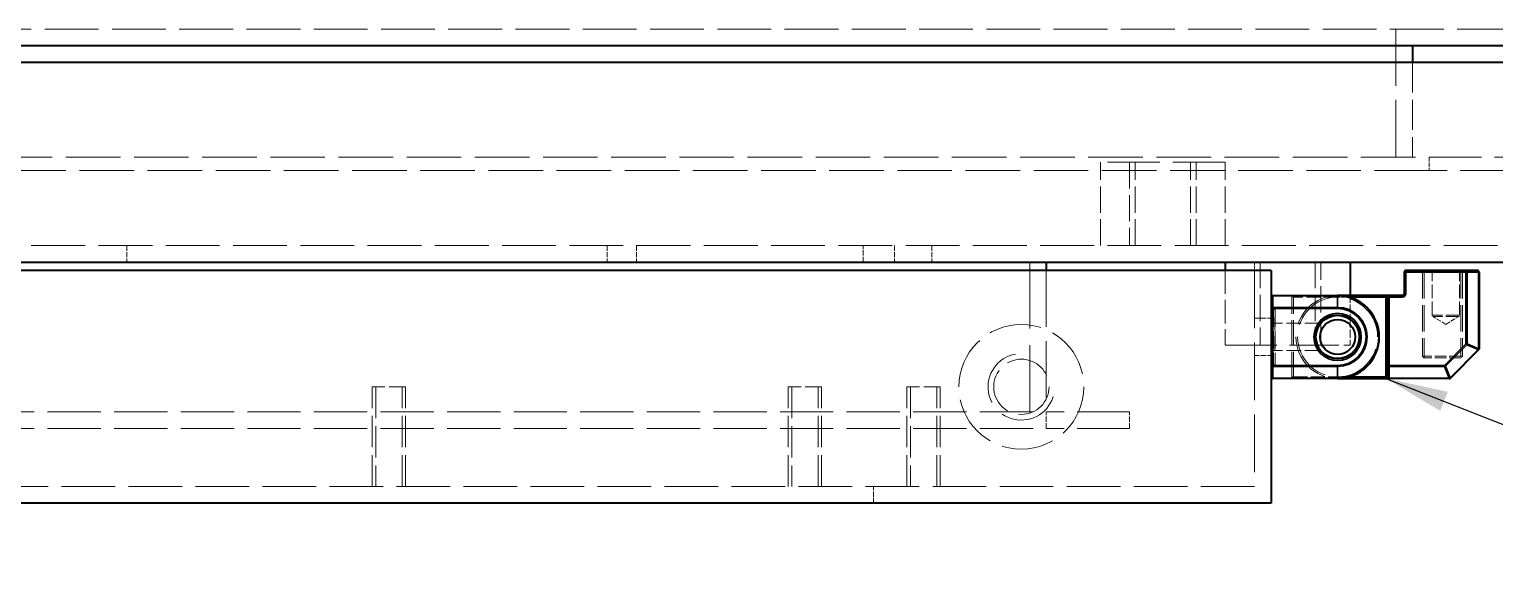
# Model space of a CAD drawing. Header units: millimetres. Extents: x 0 to 2523, y 0 to 1782.
# Drawn here: x 969.4 to 1145.5, y 1393.3 to 1459.6 of the extents above; entities that cross this region are included whole.
import ezdxf

# ---------------------------------------------------------------- set-up
doc = ezdxf.new("R2010")
doc.units = ezdxf.units.MM
doc.header["$LTSCALE"] = 3
doc.linetypes.add('DASHED', pattern=[0.2067, 0.1654, -0.0413])
for name, color, linetype, lineweight in [('가려진 것(ISO)', 2, 'DASHED', 18), ('가려진 좁은 것(ISO)', 2, 'DASHED', 18), ('가시적인 것(ISO)', 3, 'Continuous', 40), ('가시적인 좁은 것(ISO)', 3, 'Continuous', 35), ('기호(ISO)', 5, 'Continuous', 25)]:
    doc.layers.add(name, color=color, linetype=linetype, lineweight=lineweight)
doc.styles.add('치수 텍스트_PSTEK_POSCO', font='isocp.shx')
doc.dimstyles.new('치수_PSTEK_POSCO$7', dxfattribs={"dimscale": 3, "dimtxt": 2.5, "dimasz": 2.5, "dimexe": 1, "dimexo": 1.5, "dimgap": 1, "dimtad": 1, "dimrnd": 1e-08, "dimdsep": 46, "dimtxsty": '치수 텍스트_PSTEK_POSCO', "dimcen": 0.09, "dimdle": 10, "dimclrd": 7, "dimclre": 7, "dimclrt": 2, "dimadec": 1, "dimazin": 2, "dimtfac": 1, "dimtmove": 0, "dimatfit": 3, "dimfxl": 0, "dimtolj": 1, "dimlwd": -1, "dimlwe": -1, "dimarcsym": 0})

msp = doc.modelspace()

# ---------------------------------------------------------------- linework, layer by layer
at = {"layer": '가려진 것(ISO)', "ltscale": 13.032789}
for p, q in [((1163.5837, 1459.638), (767.5837, 1459.638)), ((767.5837, 1433.638), (1163.5837, 1433.638))]:
    msp.add_line(p, q, dxfattribs=at)
at = {"layer": '가려진 것(ISO)', "ltscale": 13.707466}
for p, q in [((1133.5837, 1459.638), (1133.5837, 1442.638)), ((1091.5837, 1430.638), (1091.5837, 1413.638))]:
    msp.add_line(p, q, dxfattribs=at)
at = {"layer": '가려진 것(ISO)', "ltscale": 7.237747}
msp.add_line((1135.5837, 1455.638), (1135.5837, 1444.238), dxfattribs=at)
at = {"layer": '가려진 것(ISO)', "ltscale": 13.208315}
for p, q in [((793.5837, 1444.238), (1137.5837, 1444.238)), ((1137.5837, 1442.638), (793.5837, 1442.638))]:
    msp.add_line(p, q, dxfattribs=at)
at = {"layer": '가려진 것(ISO)', "ltscale": 12.665669}
for p, q in [((1137.5837, 1444.238), (1147.5837, 1444.238)), ((1113.0837, 1443.638), (1098.0837, 1443.638)), ((1147.5837, 1442.638), (1137.5837, 1442.638)), ((1101.5837, 1413.638), (1091.5837, 1413.638)), ((1101.5837, 1411.638), (1091.5837, 1411.638))]:
    msp.add_line(p, q, dxfattribs=at)
at = {"layer": '가려진 것(ISO)', "ltscale": 6.348889}
for p, q in [((1098.0837, 1433.638), (1098.0837, 1443.638)), ((1101.5837, 1443.638), (1101.5837, 1433.638)), ((1102.2602, 1433.638), (1102.2602, 1443.638)), ((1108.9072, 1433.638), (1108.9072, 1443.638)), ((1109.5837, 1433.638), (1109.5837, 1443.638)), ((1113.0837, 1433.638), (1113.0837, 1443.638)), ((1117.2602, 1431.638), (1117.2602, 1421.638)), ((1123.9072, 1431.638), (1123.9072, 1421.638)), ((1124.5837, 1421.638), (1124.5837, 1431.638))]:
    msp.add_line(p, q, dxfattribs=at)
at = {"layer": '가려진 것(ISO)', "ltscale": 1.269698}
for p, q in [((981.0837, 1433.638), (981.0837, 1431.638)), ((1038.8337, 1433.638), (1038.8337, 1431.638)), ((1042.3337, 1433.638), (1042.3337, 1431.638)), ((1069.5837, 1431.638), (1069.5837, 1433.638)), ((1073.3337, 1433.638), (1073.3337, 1431.638)), ((1077.8337, 1433.638), (1077.8337, 1431.638)), ((1116.5837, 1424.888), (1118.5837, 1424.888)), ((1116.5837, 1420.388), (1118.5837, 1420.388)), ((1101.5837, 1411.638), (1101.5837, 1413.638)), ((1070.8337, 1402.638), (1070.8337, 1404.638))]:
    msp.add_line(p, q, dxfattribs=at)
at = {"layer": '가려진 것(ISO)', "ltscale": 16.126431}
msp.add_line((1089.5837, 1431.638), (1089.5837, 1411.638), dxfattribs=at)
at = {"layer": '가려진 것(ISO)', "ltscale": 0.634799}
msp.add_line((1116.5837, 1431.638), (1116.5837, 1430.638), dxfattribs=at)
at = {"layer": '가려진 것(ISO)', "ltscale": 5.71399}
msp.add_line((1113.0837, 1430.638), (1113.0837, 1421.638), dxfattribs=at)
at = {"layer": '가려진 것(ISO)', "ltscale": 13.97624}
msp.add_line((1116.5837, 1430.638), (1116.5837, 1404.638), dxfattribs=at)
at = {"layer": '가려진 것(ISO)', "ltscale": 6.412379}
for p, q in [((1136.7837, 1430.438), (1136.7837, 1420.338)), ((1141.5837, 1430.438), (1141.5837, 1420.338))]:
    msp.add_line(p, q, dxfattribs=at)
at = {"layer": '가려진 것(ISO)', "ltscale": 3.293022}
for p, q in [((1137.9337, 1425.2512), (1137.9337, 1430.438)), ((1141.2337, 1425.2512), (1141.2337, 1430.438))]:
    msp.add_line(p, q, dxfattribs=at)
at = {"layer": '가려진 것(ISO)', "ltscale": 6.094929}
msp.add_line((1121.0837, 1417.838), (1121.0837, 1427.438), dxfattribs=at)
at = {"layer": '가려진 것(ISO)', "ltscale": 1.787391}
msp.add_line((1128.0837, 1427.638), (1128.0837, 1424.8226), dxfattribs=at)
at = {"layer": '가려진 것(ISO)', "ltscale": 0.06339}
for p, q in [((1118.7837, 1426.138), (1118.8837, 1426.138)), ((1118.7837, 1419.138), (1118.8837, 1419.138))]:
    msp.add_line(p, q, dxfattribs=at)
at = {"layer": '가려진 것(ISO)', "ltscale": 0.12688}
for p, q in [((1119.0837, 1424.938), (1118.8837, 1424.938)), ((1119.0837, 1424.9061), (1118.8837, 1424.9061)), ((1119.0837, 1424.8104), (1118.8837, 1424.8104)), ((1119.0837, 1424.7784), (1118.8837, 1424.7784)), ((1119.0837, 1424.7465), (1118.8837, 1424.7465)), ((1119.0837, 1424.7146), (1118.8837, 1424.7146)), ((1119.0837, 1424.6827), (1118.8837, 1424.6827)), ((1119.0837, 1424.6508), (1118.8837, 1424.6508)), ((1119.0837, 1424.587), (1118.8837, 1424.587)), ((1119.0837, 1424.555), (1118.8837, 1424.555)), ((1119.0837, 1424.5231), (1118.8837, 1424.5231)), ((1119.0837, 1424.4912), (1118.8837, 1424.4912)), ((1119.0837, 1424.4593), (1118.8837, 1424.4593)), ((1119.0837, 1424.4274), (1118.8837, 1424.4274)), ((1119.0837, 1424.3955), (1118.8837, 1424.3955)), ((1119.0837, 1424.3636), (1118.8837, 1424.3636)), ((1119.0837, 1424.3316), (1118.8837, 1424.3316)), ((1119.0837, 1424.2997), (1118.8837, 1424.2997)), ((1119.0837, 1424.2678), (1118.8837, 1424.2678)), ((1119.0837, 1424.2359), (1118.8837, 1424.2359)), ((1119.0837, 1424.204), (1118.8837, 1424.204)), ((1119.0837, 1424.1721), (1118.8837, 1424.1721)), ((1119.0837, 1424.1402), (1118.8837, 1424.1402)), ((1119.0837, 1424.1082), (1118.8837, 1424.1082)), ((1119.0837, 1424.0763), (1118.8837, 1424.0763)), ((1119.0837, 1424.0444), (1118.8837, 1424.0444)), ((1119.0837, 1424.0125), (1118.8837, 1424.0125)), ((1119.0837, 1423.9806), (1118.8837, 1423.9806)), ((1119.0837, 1423.9167), (1118.8837, 1423.9167)), ((1119.0837, 1423.8848), (1118.8837, 1423.8848)), ((1119.0837, 1423.8529), (1118.8837, 1423.8529)), ((1119.0837, 1423.821), (1118.8837, 1423.821)), ((1119.0837, 1423.7891), (1118.8837, 1423.7891)), ((1119.0837, 1423.7253), (1118.8837, 1423.7253)), ((1119.0837, 1423.6933), (1118.8837, 1423.6933)), ((1119.0837, 1423.6614), (1118.8837, 1423.6614)), ((1119.0837, 1423.6295), (1118.8837, 1423.6295)), ((1119.0837, 1423.5976), (1118.8837, 1423.5976)), ((1119.0837, 1423.5657), (1118.8837, 1423.5657)), ((1119.0837, 1423.4699), (1118.8837, 1423.4699)), ((1119.0837, 1423.438), (1118.8837, 1423.438)), ((1119.0837, 1422.638), (1118.8837, 1422.638)), ((1119.0837, 1422.6061), (1118.8837, 1422.6061)), ((1119.0837, 1422.5423), (1118.8837, 1422.5423)), ((1119.0837, 1422.5104), (1118.8837, 1422.5104)), ((1119.0837, 1422.4465), (1118.8837, 1422.4465)), ((1119.0837, 1422.4146), (1118.8837, 1422.4146)), ((1119.0837, 1422.3827), (1118.8837, 1422.3827)), ((1119.0837, 1422.3508), (1118.8837, 1422.3508)), ((1119.0837, 1422.287), (1118.8837, 1422.287)), ((1119.0837, 1422.255), (1118.8837, 1422.255)), ((1119.0837, 1422.1593), (1118.8837, 1422.1593)), ((1119.0837, 1422.1274), (1118.8837, 1422.1274)), ((1119.0837, 1422.0636), (1118.8837, 1422.0636)), ((1119.0837, 1422.0316), (1118.8837, 1422.0316)), ((1119.0837, 1421.9997), (1118.8837, 1421.9997)), ((1119.0837, 1421.9678), (1118.8837, 1421.9678)), ((1119.0837, 1421.904), (1118.8837, 1421.904)), ((1119.0837, 1421.8721), (1118.8837, 1421.8721)), ((1119.0837, 1421.8402), (1118.8837, 1421.8402)), ((1119.0837, 1421.8082), (1118.8837, 1421.8082)), ((1119.0837, 1421.7763), (1118.8837, 1421.7763)), ((1119.0837, 1421.7444), (1118.8837, 1421.7444)), ((1119.0837, 1421.7125), (1118.8837, 1421.7125)), ((1119.0837, 1421.6806), (1118.8837, 1421.6806)), ((1119.0837, 1421.6487), (1118.8837, 1421.6487)), ((1119.0837, 1421.6167), (1118.8837, 1421.6167)), ((1119.0837, 1421.5848), (1118.8837, 1421.5848)), ((1119.0837, 1421.521), (1118.8837, 1421.521)), ((1119.0837, 1421.4891), (1118.8837, 1421.4891)), ((1119.0837, 1421.4253), (1118.8837, 1421.4253)), ((1119.0837, 1421.3933), (1118.8837, 1421.3933)), ((1119.0837, 1421.3614), (1118.8837, 1421.3614)), ((1119.0837, 1421.3295), (1118.8837, 1421.3295)), ((1119.0837, 1421.2657), (1118.8837, 1421.2657)), ((1119.0837, 1421.2338), (1118.8837, 1421.2338)), ((1119.0837, 1421.1699), (1118.8837, 1421.1699)), ((1119.0837, 1421.138), (1118.8837, 1421.138))]:
    msp.add_line(p, q, dxfattribs=at)
at = {"layer": '가려진 것(ISO)', "ltscale": 4.190233}
msp.add_line((1119.0837, 1425.938), (1119.0837, 1419.338), dxfattribs=at)
at = {"layer": '가려진 것(ISO)', "ltscale": 1.983118}
msp.add_line((1128.0837, 1424.7617), (1128.0837, 1421.638), dxfattribs=at)
at = {"layer": '가려진 것(ISO)', "ltscale": 1.150204}
for q in [(1138.0307, 1425.0797), (1141.1368, 1425.0797)]:
    msp.add_line((1139.5837, 1424.1466), q, dxfattribs=at)
at = {"layer": '가려진 것(ISO)', "ltscale": 3.575683}
for p, q in [((1124.4158, 1424.288), (1118.7837, 1424.288)), ((1124.4158, 1420.988), (1118.7837, 1420.988))]:
    msp.add_line(p, q, dxfattribs=at)
at = {"layer": '가려진 것(ISO)', "ltscale": 12.477361}
msp.add_line((1113.0837, 1421.638), (1124.1297, 1421.638), dxfattribs=at)
at = {"layer": '가려진 것(ISO)', "ltscale": 5.095638}
msp.add_line((1124.1837, 1421.638), (1128.0837, 1421.638), dxfattribs=at)
at = {"layer": '가려진 것(ISO)', "ltscale": 2.793455}
msp.add_line((1141.3837, 1420.138), (1136.9837, 1420.138), dxfattribs=at)
at = {"layer": '가려진 것(ISO)', "ltscale": 3.989087}
for p, q in [((1014.5837, 1416.638), (1010.5837, 1416.638)), ((1064.5837, 1416.638), (1060.5837, 1416.638)), ((1078.8337, 1416.638), (1074.8337, 1416.638))]:
    msp.add_line(p, q, dxfattribs=at)
at = {"layer": '가려진 것(ISO)', "ltscale": 7.618686}
for p, q in [((1010.5837, 1404.638), (1010.5837, 1416.638)), ((1011.0017, 1416.638), (1011.0017, 1404.638)), ((1014.1657, 1404.638), (1014.1657, 1416.638)), ((1014.5837, 1404.638), (1014.5837, 1416.638)), ((1060.5837, 1404.638), (1060.5837, 1416.638)), ((1061.0017, 1416.638), (1061.0017, 1404.638)), ((1064.1657, 1404.638), (1064.1657, 1416.638)), ((1064.5837, 1404.638), (1064.5837, 1416.638)), ((1074.8337, 1404.638), (1074.8337, 1416.638)), ((1075.2517, 1416.638), (1075.2517, 1404.638)), ((1078.4157, 1404.638), (1078.4157, 1416.638)), ((1078.8337, 1404.638), (1078.8337, 1416.638))]:
    msp.add_line(p, q, dxfattribs=at)
at = {"layer": '가려진 것(ISO)', "ltscale": 12.901145}
for p, q in [((835.5837, 1413.638), (1091.5837, 1413.638)), ((835.5837, 1411.638), (1091.5837, 1411.638))]:
    msp.add_line(p, q, dxfattribs=at)
at = {"layer": '가려진 것(ISO)', "ltscale": 12.986021}
msp.add_line((1116.5837, 1404.638), (810.5837, 1404.638), dxfattribs=at)
at = {"layer": '가려진 것(ISO)', "ltscale": 12.665669}
msp.add_circle((1088.5837, 1416.638), 7.5, dxfattribs=at)
at = {"layer": '가려진 것(ISO)', "ltscale": 11.225161}
msp.add_circle((1088.5837, 1416.638), 3.3235, dxfattribs=at)
at = {"layer": '가려진 것(ISO)', "ltscale": 0.199359}
for centre, start, end in [((1136.5837, 1430.438), 0, 90), ((1137.7337, 1430.438), 0, 90), ((1141.4337, 1430.438), 90, 180), ((1141.7837, 1430.438), 90, 180), ((1118.7837, 1426.338), 180, 270), ((1120.8837, 1427.438), 0, 90), ((1118.7837, 1424.488), 180, 270), ((1118.8837, 1425.938), 0, 90), ((1118.7837, 1420.788), 90, 180), ((1118.8837, 1419.338), 270, 0), ((1136.9837, 1420.338), 180, 270), ((1141.3837, 1420.338), 270, 0), ((1118.7837, 1418.938), 90, 180), ((1120.8837, 1417.838), 270, 0)]:
    msp.add_arc(centre, 0.2, start, end, dxfattribs=at)
at = {"layer": '가려진 것(ISO)', "ltscale": 12.665669}
msp.add_arc((1126.5837, 1422.638), 5, 90, 270, dxfattribs=at)
at = {"layer": '가려진 것(ISO)', "ltscale": 0.130657}
for centre, start, end in [((1138.1337, 1425.2512), 180, 239), ((1141.0337, 1425.2512), 301, 0)]:
    msp.add_arc(centre, 0.2, start, end, dxfattribs=at)
at = {"layer": '가려진 것(ISO)', "ltscale": 0.02835}
msp.add_arc((1124.4158, 1424.488), 0.2, 292.291883, 305.128991, dxfattribs=at)
at = {"layer": '가려진 것(ISO)', "ltscale": 0.028494}
msp.add_arc((1124.4158, 1420.788), 0.2, 54.872991, 67.775298, dxfattribs=at)
at = {"layer": '가려진 것(ISO)', "ltscale": 15.198803}
msp.add_arc((1088.5837, 1416.638), 4, 100, 10, dxfattribs=at)
at = {"layer": '가려진 것(ISO)', "ltscale": 0.359422}
msp.add_open_spline([(1124.2774, 1423.9432), (1124.2148, 1423.8325), (1124.1507, 1423.7002), (1124.096, 1423.5509)], degree=3, dxfattribs=at)
at = {"layer": '가려진 것(ISO)', "ltscale": 0.0493}
msp.add_open_spline([(1124.4158, 1424.288), (1124.4372, 1424.288), (1124.4589, 1424.2915), (1124.4834, 1424.2997), (1124.4876, 1424.3013), (1124.4917, 1424.303)], degree=3, knots=[0, 0, 0, 0, 0.00642098807, 0.00642098807, 0.00775299373, 0.00775299373, 0.00775299373, 0.00775299373], dxfattribs=at)
at = {"layer": '가려진 것(ISO)'}
msp.add_open_spline([(1124.5308, 1424.3244), (1124.5309, 1424.3244), (1124.5309, 1424.3244), (1124.5309, 1424.3245)], degree=3, dxfattribs=at)
at = {"layer": '가려진 것(ISO)', "ltscale": 0.041513}
msp.add_open_spline([(1124.5309, 1424.3245), (1124.5396, 1424.3306), (1124.5479, 1424.3375), (1124.5577, 1424.3471), (1124.5598, 1424.3492), (1124.563, 1424.3526), (1124.564, 1424.3537), (1124.5654, 1424.3553), (1124.5658, 1424.3558), (1124.5664, 1424.3564), (1124.5665, 1424.3566), (1124.5669, 1424.357), (1124.567, 1424.3571), (1124.5672, 1424.3574), (1124.5673, 1424.3575), (1124.5677, 1424.3579), (1124.5677, 1424.3579), (1124.5678, 1424.358), (1124.5678, 1424.3581), (1124.5679, 1424.3581), (1124.5679, 1424.3581), (1124.5679, 1424.3581), (1124.5679, 1424.3581), (1124.5679, 1424.3581)], degree=3, knots=[0, 0, 0, 0, 0.00320525663, 0.00320525663, 0.00411320261, 0.00411320261, 0.00458526926, 0.00458526926, 0.0047626411, 0.0047626411, 0.00484290345, 0.00484290345, 0.00492400843, 0.00492400843, 0.00500500784, 0.00500500784, 0.00533243334, 0.00533243334, 0.00565204822, 0.00565204822, 0.00630511606, 0.00630511606, 0.00654785653, 0.00654785653, 0.00654785653, 0.00654785653], dxfattribs=at)
at = {"layer": '가려진 것(ISO)', "ltscale": 0.03418}
msp.add_open_spline([(1123.9489, 1422.355), (1123.9508, 1422.3374), (1123.9529, 1422.3199), (1123.9551, 1422.3024)], degree=3, dxfattribs=at)
at = {"layer": '가려진 것(ISO)', "ltscale": 0.049151}
msp.add_open_spline([(1124.4914, 1420.9732), (1124.4713, 1420.9814), (1124.4495, 1420.9864), (1124.4238, 1420.9879), (1124.4198, 1420.988), (1124.4158, 1420.988)], degree=3, knots=[0, 0, 0, 0, 0.00652349054, 0.00652349054, 0.00772823776, 0.00772823776, 0.00772823776, 0.00772823776], dxfattribs=at)
at = {"layer": '가려진 것(ISO)', "ltscale": 0.039993}
msp.add_open_spline([(1124.5679, 1420.9179), (1124.5679, 1420.9179), (1124.5679, 1420.9179), (1124.5678, 1420.918), (1124.5678, 1420.918), (1124.5676, 1420.9182), (1124.5676, 1420.9183), (1124.5674, 1420.9184), (1124.5674, 1420.9185), (1124.5672, 1420.9187), (1124.5671, 1420.9188), (1124.5668, 1420.9192), (1124.5666, 1420.9194), (1124.5657, 1420.9204), (1124.565, 1420.9213), (1124.5612, 1420.9254), (1124.5581, 1420.9287), (1124.5474, 1420.939), (1124.5393, 1420.9456), (1124.5309, 1420.9516)], degree=3, knots=[0.04577294422, 0.04577294422, 0.04577294422, 0.04577294422, 0.0463265168, 0.0463265168, 0.04685754242, 0.04685754242, 0.04702603739, 0.04702603739, 0.04711051654, 0.04711051654, 0.04719599505, 0.04719599505, 0.04728133379, 0.04728133379, 0.04762550456, 0.04762550456, 0.048972834, 0.048972834, 0.05208123506, 0.05208123506, 0.05208123506, 0.05208123506], dxfattribs=at)
at = {"layer": '가려진 좁은 것(ISO)', "ltscale": 1.015738}
msp.add_line((1137.5837, 1444.238), (1137.5837, 1442.638), dxfattribs=at)
at = {"layer": '가려진 좁은 것(ISO)', "ltscale": 0.199359}
for p, q in [((1136.9837, 1430.638), (1136.9837, 1430.438)), ((1141.3837, 1430.438), (1141.3837, 1430.638)), ((1121.0837, 1427.438), (1121.2837, 1427.438)), ((1121.2837, 1427.638), (1121.2837, 1427.438)), ((1118.7837, 1425.938), (1118.5837, 1425.938)), ((1118.8837, 1426.138), (1118.8837, 1425.938)), ((1118.8837, 1425.938), (1119.0837, 1425.938)), ((1118.5837, 1419.338), (1118.7837, 1419.338)), ((1118.8837, 1419.338), (1118.8837, 1419.138)), ((1119.0837, 1419.338), (1118.8837, 1419.338)), ((1136.9837, 1420.338), (1136.7837, 1420.338)), ((1136.9837, 1420.138), (1136.9837, 1420.338)), ((1141.5837, 1420.338), (1141.3837, 1420.338)), ((1141.3837, 1420.338), (1141.3837, 1420.138)), ((1121.2837, 1417.838), (1121.0837, 1417.838)), ((1121.2837, 1417.838), (1121.2837, 1417.638))]:
    msp.add_line(p, q, dxfattribs=at)
at = {"layer": '가려진 좁은 것(ISO)', "ltscale": 6.412379}
for p, q in [((1136.9837, 1430.438), (1136.9837, 1420.338)), ((1141.3837, 1430.438), (1141.3837, 1420.338))]:
    msp.add_line(p, q, dxfattribs=at)
at = {"layer": '가려진 좁은 것(ISO)', "ltscale": 6.094929}
msp.add_line((1121.2837, 1417.838), (1121.2837, 1427.438), dxfattribs=at)
at = {"layer": '가려진 좁은 것(ISO)', "ltscale": 3.364864}
for p, q in [((1126.5837, 1427.438), (1121.2837, 1427.438)), ((1121.2837, 1417.838), (1126.5837, 1417.838))]:
    msp.add_line(p, q, dxfattribs=at)
at = {"layer": '가려진 좁은 것(ISO)', "ltscale": 0.888758}
for p, q in [((1127.9837, 1427.438), (1126.5837, 1427.438)), ((1126.5837, 1417.838), (1127.9837, 1417.838))]:
    msp.add_line(p, q, dxfattribs=at)
at = {"layer": '가려진 좁은 것(ISO)', "ltscale": 0.06339}
for p, q in [((1118.7837, 1425.938), (1118.8837, 1425.938)), ((1118.7837, 1419.338), (1118.8837, 1419.338))]:
    msp.add_line(p, q, dxfattribs=at)
at = {"layer": '가려진 좁은 것(ISO)', "ltscale": 4.190233}
msp.add_line((1118.8837, 1425.938), (1118.8837, 1419.338), dxfattribs=at)
at = {"layer": '가려진 좁은 것(ISO)', "ltscale": 3.290979}
msp.add_line((1141.2337, 1425.2512), (1137.9337, 1425.2512), dxfattribs=at)
at = {"layer": '가려진 좁은 것(ISO)', "ltscale": 3.097519}
msp.add_line((1141.1368, 1425.0797), (1138.0307, 1425.0797), dxfattribs=at)
at = {"layer": '가려진 좁은 것(ISO)', "ltscale": 2.793455}
msp.add_line((1141.3837, 1420.338), (1136.9837, 1420.338), dxfattribs=at)
at = {"layer": '가려진 좁은 것(ISO)', "ltscale": 1.269698}
msp.add_line((1091.5837, 1411.638), (1091.5837, 1413.638), dxfattribs=at)
at = {"layer": '가려진 좁은 것(ISO)', "ltscale": 12.159042}
for start, end in [(90, 270), (270, 90)]:
    msp.add_arc((1126.5837, 1422.638), 4.8, start, end, dxfattribs=at)
at = {"layer": '가려진 좁은 것(ISO)', "ltscale": 0.031805}
msp.add_arc((1124.4158, 1424.488), 0.2, 305.128991, 319.525124, dxfattribs=at)
at = {"layer": '가려진 좁은 것(ISO)', "ltscale": 0.049153}
msp.add_arc((1124.4158, 1420.788), 0.2, 67.775298, 89.999447, dxfattribs=at)
at = {"layer": '가려진 좁은 것(ISO)', "ltscale": 0.031809}
msp.add_arc((1124.4158, 1420.788), 0.2, 40.474874, 54.872991, dxfattribs=at)
at = {"layer": '가려진 좁은 것(ISO)', "ltscale": 3.427345}
for points in [[(1124.4158, 1420.988), (1124.4158, 1420.988), (1124.4141, 1420.9898), (1124.4105, 1420.9936), (1124.4069, 1420.9974), (1124.4014, 1421.0031), (1124.3942, 1421.0108), (1124.387, 1421.0186), (1124.378, 1421.0283), (1124.3677, 1421.0397), (1124.3574, 1421.051), (1124.3458, 1421.064), (1124.3335, 1421.0781), (1124.3212, 1421.0923), (1124.3081, 1421.1076), (1124.2937, 1421.1249), (1124.2793, 1421.1423), (1124.2635, 1421.1617), (1124.2459, 1421.1842), (1124.2282, 1421.2068), (1124.2087, 1421.2325), (1124.1877, 1421.2617), (1124.1667, 1421.2908), (1124.1442, 1421.3232), (1124.1202, 1421.3599), (1124.0963, 1421.3966), (1124.0709, 1421.4376), (1124.0444, 1421.484), (1124.0179, 1421.5304), (1123.9903, 1421.5822), (1123.9623, 1421.6407), (1123.9343, 1421.6992), (1123.9059, 1421.7643), (1123.8785, 1421.8383), (1123.851, 1421.9122), (1123.8244, 1421.995), (1123.8019, 1422.0853), (1123.7794, 1422.1757), (1123.761, 1422.2737), (1123.7492, 1422.3737), (1123.7374, 1422.4737), (1123.7323, 1422.5756), (1123.7341, 1422.6771), (1123.7358, 1422.7786), (1123.7445, 1422.8798), (1123.7593, 1422.9776), (1123.7741, 1423.0754), (1123.7952, 1423.17), (1123.8191, 1423.2556), (1123.8431, 1423.3412), (1123.87, 1423.4181), (1123.8973, 1423.4868), (1123.9247, 1423.5556), (1123.9524, 1423.6162), (1123.9796, 1423.6708), (1124.0068, 1423.7253), (1124.0335, 1423.7738), (1124.059, 1423.8172), (1124.0845, 1423.8607), (1124.1088, 1423.8991), (1124.1317, 1423.9336), (1124.1547, 1423.9681), (1124.1762, 1423.9987), (1124.1963, 1424.0262), (1124.2164, 1424.0537), (1124.235, 1424.078), (1124.2517, 1424.0993), (1124.2685, 1424.1205), (1124.2833, 1424.1387), (1124.2972, 1424.1553), (1124.311, 1424.1719), (1124.3238, 1424.1869), (1124.336, 1424.2007), (1124.3481, 1424.2146), (1124.3595, 1424.2274), (1124.3695, 1424.2384), (1124.3795, 1424.2494), (1124.3882, 1424.2588), (1124.3951, 1424.2662), (1124.4021, 1424.2736), (1124.4073, 1424.2791), (1124.4107, 1424.2827), (1124.4141, 1424.2863), (1124.4158, 1424.288), (1124.4158, 1424.288)], [(1124.4158, 1424.288), (1124.4158, 1424.288), (1124.4141, 1424.2862), (1124.4105, 1424.2825), (1124.4069, 1424.2787), (1124.4015, 1424.273), (1124.3943, 1424.2653), (1124.3871, 1424.2575), (1124.3781, 1424.2478), (1124.3678, 1424.2365), (1124.3575, 1424.2252), (1124.346, 1424.2123), (1124.3337, 1424.1981), (1124.3214, 1424.184), (1124.3083, 1424.1688), (1124.294, 1424.1514), (1124.2796, 1424.1341), (1124.2638, 1424.1148), (1124.2462, 1424.0923), (1124.2286, 1424.0698), (1124.2091, 1424.0441), (1124.1882, 1424.015), (1124.1672, 1423.986), (1124.1447, 1423.9536), (1124.1208, 1423.917), (1124.0969, 1423.8804), (1124.0715, 1423.8395), (1124.0451, 1423.7932), (1124.0186, 1423.747), (1123.991, 1423.6953), (1123.9631, 1423.637), (1123.9351, 1423.5786), (1123.9068, 1423.5137), (1123.8793, 1423.4399), (1123.8518, 1423.3662), (1123.8252, 1423.2836), (1123.8026, 1423.1935), (1123.78, 1423.1033), (1123.7615, 1423.0053), (1123.7496, 1422.9054), (1123.7377, 1422.8055), (1123.7324, 1422.7035), (1123.734, 1422.602), (1123.7357, 1422.5004), (1123.7441, 1422.3993), (1123.7589, 1422.3014), (1123.7736, 1422.2034), (1123.7945, 1422.1087), (1123.8184, 1422.0229), (1123.8424, 1421.9371), (1123.8693, 1421.86), (1123.8966, 1421.7911), (1123.9239, 1421.7221), (1123.9517, 1421.6614), (1123.9789, 1421.6067), (1124.0061, 1421.552), (1124.0328, 1421.5034), (1124.0584, 1421.4598), (1124.0839, 1421.4163), (1124.1083, 1421.3778), (1124.1312, 1421.3432), (1124.1542, 1421.3086), (1124.1758, 1421.2779), (1124.1959, 1421.2504), (1124.216, 1421.2228), (1124.2347, 1421.1984), (1124.2515, 1421.1771), (1124.2682, 1421.1559), (1124.2831, 1421.1376), (1124.297, 1421.121), (1124.3108, 1421.1044), (1124.3237, 1421.0894), (1124.3358, 1421.0755), (1124.3479, 1421.0616), (1124.3594, 1421.0488), (1124.3694, 1421.0378), (1124.3795, 1421.0267), (1124.3881, 1421.0173), (1124.3951, 1421.0099), (1124.402, 1421.0025), (1124.4073, 1420.997), (1124.4107, 1420.9934), (1124.4141, 1420.9898), (1124.4158, 1420.988), (1124.4158, 1420.988)], [(1124.4158, 1424.288), (1124.4158, 1424.288), (1124.4141, 1424.2863), (1124.4106, 1424.2826), (1124.4072, 1424.279), (1124.4019, 1424.2734), (1124.3949, 1424.2659), (1124.3878, 1424.2584), (1124.3791, 1424.2489), (1124.3689, 1424.2377), (1124.3588, 1424.2266), (1124.3472, 1424.2137), (1124.335, 1424.1996), (1124.3228, 1424.1856), (1124.3098, 1424.1705), (1124.2958, 1424.1537), (1124.2818, 1424.1369), (1124.2668, 1424.1184), (1124.2499, 1424.0969), (1124.2329, 1424.0754), (1124.2141, 1424.0507), (1124.1938, 1424.0228), (1124.1735, 1423.995), (1124.1518, 1423.964), (1124.1287, 1423.929), (1124.1055, 1423.894), (1124.081, 1423.855), (1124.0553, 1423.811), (1124.0296, 1423.7669), (1124.0028, 1423.7178), (1123.9754, 1423.6624), (1123.9481, 1423.6071), (1123.9203, 1423.5456), (1123.893, 1423.4758), (1123.8657, 1423.406), (1123.8388, 1423.3279), (1123.8152, 1423.2413), (1123.7915, 1423.1547), (1123.7711, 1423.0595), (1123.7569, 1422.9614), (1123.7427, 1422.8632), (1123.7349, 1422.7621), (1123.7339, 1422.6607), (1123.7328, 1422.5593), (1123.7387, 1422.4576), (1123.7511, 1422.3581), (1123.7635, 1422.2585), (1123.7825, 1422.1611), (1123.8054, 1422.0717), (1123.8282, 1421.9822), (1123.8549, 1421.9007), (1123.8824, 1421.8278), (1123.9099, 1421.7549), (1123.9381, 1421.6907), (1123.966, 1421.6329), (1123.9939, 1421.5752), (1124.0213, 1421.5241), (1124.0476, 1421.4784), (1124.0739, 1421.4326), (1124.0991, 1421.3921), (1124.1229, 1421.3558), (1124.1466, 1421.3196), (1124.169, 1421.2875), (1124.1898, 1421.2588), (1124.2106, 1421.23), (1124.23, 1421.2045), (1124.2475, 1421.1822), (1124.2649, 1421.1599), (1124.2805, 1421.1408), (1124.2948, 1421.1236), (1124.3091, 1421.1064), (1124.3221, 1421.0913), (1124.3343, 1421.0772), (1124.3465, 1421.0632), (1124.358, 1421.0504), (1124.3682, 1421.0391), (1124.3784, 1421.0279), (1124.3873, 1421.0183), (1124.3944, 1421.0106), (1124.4016, 1421.003), (1124.407, 1420.9973), (1124.4105, 1420.9935), (1124.4141, 1420.9898), (1124.4158, 1420.988), (1124.4158, 1420.988)], [(1124.4158, 1420.988), (1124.4158, 1420.988), (1124.4141, 1420.9898), (1124.4106, 1420.9934), (1124.4071, 1420.9971), (1124.4018, 1421.0027), (1124.3948, 1421.0102), (1124.3878, 1421.0177), (1124.379, 1421.0272), (1124.3688, 1421.0384), (1124.3586, 1421.0496), (1124.3471, 1421.0626), (1124.3348, 1421.0766), (1124.3226, 1421.0907), (1124.3096, 1421.1058), (1124.2956, 1421.1226), (1124.2816, 1421.1395), (1124.2665, 1421.158), (1124.2495, 1421.1796), (1124.2326, 1421.2012), (1124.2137, 1421.2259), (1124.1934, 1421.2538), (1124.173, 1421.2818), (1124.1513, 1421.3128), (1124.1281, 1421.3479), (1124.1049, 1421.383), (1124.0804, 1421.422), (1124.0547, 1421.4662), (1124.0289, 1421.5104), (1124.002, 1421.5597), (1123.9747, 1421.6152), (1123.9473, 1421.6706), (1123.9195, 1421.7323), (1123.8922, 1421.8023), (1123.8649, 1421.8723), (1123.838, 1421.9507), (1123.8144, 1422.0374), (1123.7908, 1422.1242), (1123.7705, 1422.2195), (1123.7565, 1422.3177), (1123.7424, 1422.4159), (1123.7347, 1422.517), (1123.7338, 1422.6184), (1123.733, 1422.7198), (1123.7389, 1422.8215), (1123.7515, 1422.921), (1123.764, 1423.0204), (1123.7831, 1423.1177), (1123.8061, 1423.207), (1123.829, 1423.2962), (1123.8557, 1423.3775), (1123.8832, 1423.4502), (1123.9106, 1423.5229), (1123.9389, 1423.587), (1123.9667, 1423.6446), (1123.9945, 1423.7021), (1124.022, 1423.7531), (1124.0482, 1423.7988), (1124.0745, 1423.8444), (1124.0997, 1423.8848), (1124.1234, 1423.921), (1124.1471, 1423.9572), (1124.1694, 1423.9891), (1124.1902, 1424.0179), (1124.211, 1424.0466), (1124.2303, 1424.072), (1124.2478, 1424.0942), (1124.2652, 1424.1164), (1124.2808, 1424.1356), (1124.295, 1424.1527), (1124.3093, 1424.1698), (1124.3222, 1424.185), (1124.3344, 1424.199), (1124.3466, 1424.213), (1124.3581, 1424.2258), (1124.3683, 1424.237), (1124.3784, 1424.2482), (1124.3873, 1424.2579), (1124.3945, 1424.2655), (1124.4016, 1424.2731), (1124.407, 1424.2788), (1124.4105, 1424.2825), (1124.4141, 1424.2862), (1124.4158, 1424.288), (1124.4158, 1424.288)]]:
    msp.add_open_spline(points, degree=3, knots=[0, 0, 0, 0, 0.03571429, 0.03571429, 0.03571429, 0.07142857, 0.07142857, 0.07142857, 0.10714286, 0.10714286, 0.10714286, 0.14285714, 0.14285714, 0.14285714, 0.17857143, 0.17857143, 0.17857143, 0.21428571, 0.21428571, 0.21428571, 0.25, 0.25, 0.25, 0.28571429, 0.28571429, 0.28571429, 0.32142857, 0.32142857, 0.32142857, 0.35714286, 0.35714286, 0.35714286, 0.39285714, 0.39285714, 0.39285714, 0.42857143, 0.42857143, 0.42857143, 0.46428571, 0.46428571, 0.46428571, 0.5, 0.5, 0.5, 0.53571429, 0.53571429, 0.53571429, 0.57142857, 0.57142857, 0.57142857, 0.60714286, 0.60714286, 0.60714286, 0.64285714, 0.64285714, 0.64285714, 0.67857143, 0.67857143, 0.67857143, 0.71428571, 0.71428571, 0.71428571, 0.75, 0.75, 0.75, 0.78571429, 0.78571429, 0.78571429, 0.82142857, 0.82142857, 0.82142857, 0.85714286, 0.85714286, 0.85714286, 0.89285714, 0.89285714, 0.89285714, 0.92857143, 0.92857143, 0.92857143, 0.96428571, 0.96428571, 0.96428571, 1, 1, 1, 1], dxfattribs=at)
at = {"layer": '가시적인 것(ISO)'}
for p, q in [((1165.5837, 1457.638), (765.5837, 1457.638)), ((1135.5837, 1457.638), (1135.5837, 1455.638)), ((1165.5837, 1455.638), (765.5837, 1455.638)), ((765.5837, 1431.638), (1165.5837, 1431.638)), ((1091.5837, 1431.638), (1091.5837, 1430.638)), ((1113.0837, 1431.638), (1113.0837, 1430.638)), ((1128.0837, 1431.638), (1128.0837, 1427.638)), ((1118.5837, 1430.638), (839.5837, 1430.638)), ((1118.5837, 1430.638), (1118.5837, 1402.638)), ((1134.5837, 1430.438), (1134.5837, 1427.838)), ((1142.0009, 1430.638), (1134.7837, 1430.638)), ((1143.3837, 1430.638), (1142.0009, 1430.638)), ((1143.5837, 1430.438), (1143.5837, 1421.2209)), ((1118.7837, 1427.638), (1126.5837, 1427.638)), ((1132.3837, 1427.638), (1126.5837, 1427.638)), ((1132.7837, 1427.638), (1132.3837, 1427.638)), ((1132.5837, 1427.438), (1132.5837, 1419.2209)), ((1134.3837, 1427.638), (1132.7837, 1427.638)), ((1128.0837, 1424.8226), (1128.0837, 1424.7617)), ((1124.1297, 1421.638), (1124.1837, 1421.638)), ((1143.5252, 1421.0794), (1140.1423, 1417.6966)), ((1132.5837, 1417.838), (1132.5837, 1419.2209)), ((1126.5837, 1417.638), (1118.7837, 1417.638)), ((1126.5837, 1417.638), (1132.3837, 1417.638)), ((1132.3837, 1417.638), (1132.7837, 1417.638)), ((1140.0009, 1417.638), (1132.7837, 1417.638)), ((1118.5837, 1402.638), (808.5837, 1402.638))]:
    msp.add_line(p, q, dxfattribs=at)
for radius in [2.65, 2.6, 2.1]:
    msp.add_circle((1126.5837, 1422.638), radius, dxfattribs=at)
for centre, radius, start, end in [((1134.7837, 1430.438), 0.2, 90, 180), ((1143.3837, 1430.438), 0.2, 0, 90), ((1118.7837, 1427.438), 0.2, 90, 180), ((1126.5837, 1422.638), 5, 270, 90), ((1132.7837, 1427.438), 0.2, 90, 180), ((1134.3837, 1427.838), 0.2, 270, 0), ((1143.3837, 1421.2209), 0.2, 315, 0), ((1118.7837, 1417.838), 0.2, 180, 270), ((1132.7837, 1417.838), 0.2, 180, 270), ((1140.0009, 1417.838), 0.2, 270, 315)]:
    msp.add_arc(centre, radius, start, end, dxfattribs=at)
for points, knots in [([(1123.9492, 1422.9238), (1123.9412, 1422.8502), (1123.9362, 1422.7751), (1123.9313, 1422.5669), (1123.9386, 1422.4316), (1123.9551, 1422.3024)], [0, 0, 0, 0, 0.0225601295, 0.0225601295, 0.062516854, 0.062516854, 0.062516854, 0.062516854]), ([(1124.5563, 1424.3445), (1124.5387, 1424.3236), (1124.5012, 1424.2787), (1124.405, 1424.1487), (1124.3458, 1424.0623), (1124.2137, 1423.8323), (1124.1386, 1423.6767), (1124.0776, 1423.4991)], [0, 0, 0, 0, 0.05351917, 0.05351917, 0.107427384, 0.107427384, 0.172783913, 0.172783913, 0.172783913, 0.172783913]), ([(1124.5219, 1420.9733), (1124.5387, 1420.9525), (1124.5515, 1420.9373), (1124.5628, 1420.9239), (1124.5653, 1420.9209), (1124.5673, 1420.9186), (1124.5676, 1420.9182), (1124.5678, 1420.918), (1124.5679, 1420.9179), (1124.5679, 1420.9179)], [0, 0, 0, 0, 0.0269944178, 0.0269944178, 0.0397526939, 0.0397526939, 0.0445337675, 0.0445337675, 0.0457729442, 0.0457729442, 0.0457729442, 0.0457729442])]:
    msp.add_open_spline(points, degree=3, knots=knots, dxfattribs=at)
for points in [[(1124.5668, 1424.3569), (1124.5621, 1424.3514), (1124.5457, 1424.3323), (1124.5196, 1424.2999)], [(1124.4157, 1421.1142), (1124.4733, 1421.0322), (1124.5217, 1420.973), (1124.5473, 1420.9424)], [(1124.5219, 1420.9733), (1124.5466, 1420.9426), (1124.5623, 1420.9245), (1124.5668, 1420.9192)]]:
    msp.add_open_spline(points, degree=3, dxfattribs=at)
at = {"layer": '가시적인 좁은 것(ISO)'}
for p, q in [((1134.5837, 1430.438), (1134.7837, 1430.438)), ((1134.7837, 1430.638), (1134.7837, 1430.438)), ((1134.7837, 1430.438), (1134.7837, 1427.838)), ((1142.0009, 1430.438), (1134.7837, 1430.438)), ((1142.0009, 1430.638), (1142.0009, 1430.438)), ((1142.0009, 1421.7937), (1142.0009, 1430.438)), ((1142.0009, 1430.438), (1142.1423, 1430.438)), ((1142.1423, 1421.7937), (1142.1423, 1430.438)), ((1143.5252, 1430.438), (1142.1423, 1430.438)), ((1143.5252, 1430.438), (1143.5252, 1421.2209)), ((1143.5252, 1430.438), (1143.5837, 1430.438)), ((1118.7837, 1427.638), (1118.7837, 1427.5794)), ((1118.7837, 1426.1966), (1118.7837, 1427.5794)), ((1118.7837, 1427.5794), (1126.5837, 1427.5794)), ((1126.5837, 1427.5794), (1126.5837, 1427.638)), ((1126.5837, 1426.1966), (1126.5837, 1427.5794)), ((1132.3837, 1427.438), (1127.9837, 1427.438)), ((1132.3837, 1427.438), (1132.3837, 1427.638)), ((1132.3837, 1417.838), (1132.3837, 1427.438)), ((1132.3837, 1427.438), (1132.5837, 1427.438)), ((1132.7837, 1427.438), (1132.5837, 1427.438)), ((1132.7837, 1427.638), (1132.7837, 1427.438)), ((1132.7837, 1427.438), (1132.7837, 1419.2209)), ((1134.3837, 1427.438), (1132.7837, 1427.438)), ((1134.3837, 1427.438), (1134.3837, 1427.638)), ((1134.5837, 1427.838), (1134.7837, 1427.838)), ((1118.7837, 1426.0552), (1118.5837, 1426.0552)), ((1118.7837, 1426.1966), (1118.7837, 1426.0552)), ((1126.5837, 1426.1966), (1118.7837, 1426.1966)), ((1118.7837, 1426.0552), (1118.7837, 1419.2209)), ((1126.5837, 1426.0552), (1118.7837, 1426.0552)), ((1126.5837, 1426.1966), (1126.5837, 1426.0552)), ((1139.4281, 1419.2209), (1142.0009, 1421.7937)), ((1139.5281, 1419.1209), (1142.1009, 1421.6937)), ((1143.4837, 1421.1209), (1140.1009, 1417.738)), ((1142.0009, 1421.7937), (1142.1423, 1421.7937)), ((1142.1009, 1421.6937), (1142.0009, 1421.7937)), ((1143.4837, 1421.1209), (1142.1009, 1421.6937)), ((1143.5252, 1421.2209), (1142.1423, 1421.7937)), ((1143.4837, 1421.1209), (1143.5252, 1421.0794)), ((1143.5837, 1421.2209), (1143.5252, 1421.2209)), ((1118.5837, 1419.2209), (1118.7837, 1419.2209)), ((1118.7837, 1419.2209), (1126.5837, 1419.2209)), ((1118.7837, 1419.2209), (1118.7837, 1419.0794)), ((1126.5837, 1419.0794), (1126.5837, 1419.2209)), ((1132.5837, 1419.2209), (1132.7837, 1419.2209)), ((1132.7837, 1419.2209), (1139.4281, 1419.2209)), ((1132.7837, 1419.2209), (1132.7837, 1419.0794)), ((1139.4281, 1419.0794), (1139.4281, 1419.2209)), ((1139.4281, 1419.2209), (1139.5281, 1419.1209)), ((1118.7837, 1417.6966), (1118.7837, 1419.0794)), ((1118.7837, 1419.0794), (1126.5837, 1419.0794)), ((1126.5837, 1417.6966), (1118.7837, 1417.6966)), ((1118.7837, 1417.6966), (1118.7837, 1417.638)), ((1126.5837, 1419.0794), (1126.5837, 1417.6966)), ((1126.5837, 1417.6966), (1126.5837, 1417.638)), ((1127.9837, 1417.838), (1132.3837, 1417.838)), ((1132.5837, 1417.838), (1132.3837, 1417.838)), ((1132.3837, 1417.638), (1132.3837, 1417.838)), ((1132.7837, 1417.6966), (1132.7837, 1419.0794)), ((1132.7837, 1419.0794), (1139.4281, 1419.0794)), ((1132.7837, 1417.6966), (1132.7837, 1417.638)), ((1140.0009, 1417.6966), (1132.7837, 1417.6966)), ((1140.0009, 1417.6966), (1139.4281, 1419.0794)), ((1140.1009, 1417.738), (1139.5281, 1419.1209)), ((1140.0009, 1417.6966), (1140.0009, 1417.638)), ((1140.1423, 1417.6966), (1140.1009, 1417.738))]:
    msp.add_line(p, q, dxfattribs=at)
msp.add_circle((1126.5837, 1422.638), 2.85, dxfattribs=at)
for centre, radius, end in [((1126.5837, 1422.638), 4.9414, 90), ((1134.3837, 1427.838), 0.4, 0), ((1126.5837, 1422.638), 3.5586, 90), ((1126.5837, 1422.638), 3.4172, 90)]:
    msp.add_arc(centre, radius, 270, end, dxfattribs=at)
for centre, major_axis, ratio, start_param, end_param in [((1142.0009, 1430.438), (0, 0.2), 0.70710678, 4.71238898, 6.28318531), ((1143.3837, 1430.438), (0, 0.2), 0.70710678, 4.71238898, 6.28318531), ((1118.7837, 1427.438), (-0.2, 0), 0.70710678, 4.71238898, 6.28318531), ((1118.7837, 1426.0552), (-0.2, 0), 0.70710678, 4.71238898, 6.28318531), ((1142.0009, 1421.7937), (0.0765, 0.1848), 0.67859834, 4.43837478, 4.98640318), ((1143.3837, 1421.2209), (0.0765, 0.1848), 0.67859834, 4.43837478, 4.98640318), ((1118.7837, 1419.2209), (-0.2, 0), 0.70710678, 0, 1.57079633), ((1132.7837, 1419.2209), (-0.2, 0), 0.70710678, 0, 1.57079633), ((1118.7837, 1417.838), (-0.2, 0), 0.70710678, 0, 1.57079633), ((1132.7837, 1417.838), (-0.2, 0), 0.70710678, 0, 1.57079633), ((1139.4281, 1419.2209), (0.1848, 0.0765), 0.67859834, 4.43837478, 4.98640318), ((1140.0009, 1417.838), (0.1848, 0.0765), 0.67859834, 4.43837478, 4.98640318)]:
    msp.add_ellipse(centre, major_axis=major_axis, ratio=ratio, start_param=start_param, end_param=end_param, dxfattribs=at)

# ---------------------------------------------------------------- leaders
at = {"layer": '기호(ISO)', "color": 7, "annotation_type": 0, "has_hookline": 1, "hookline_direction": 0, "text_width": 3.3346}
msp.add_leader([(1132.3837, 1417.638), (1194.3597, 1393.3177), (1201.8597, 1393.3177)], dimstyle='치수_PSTEK_POSCO$7', override={"dimtad": 0}, dxfattribs=at)

doc.saveas('drawing.dxf')
